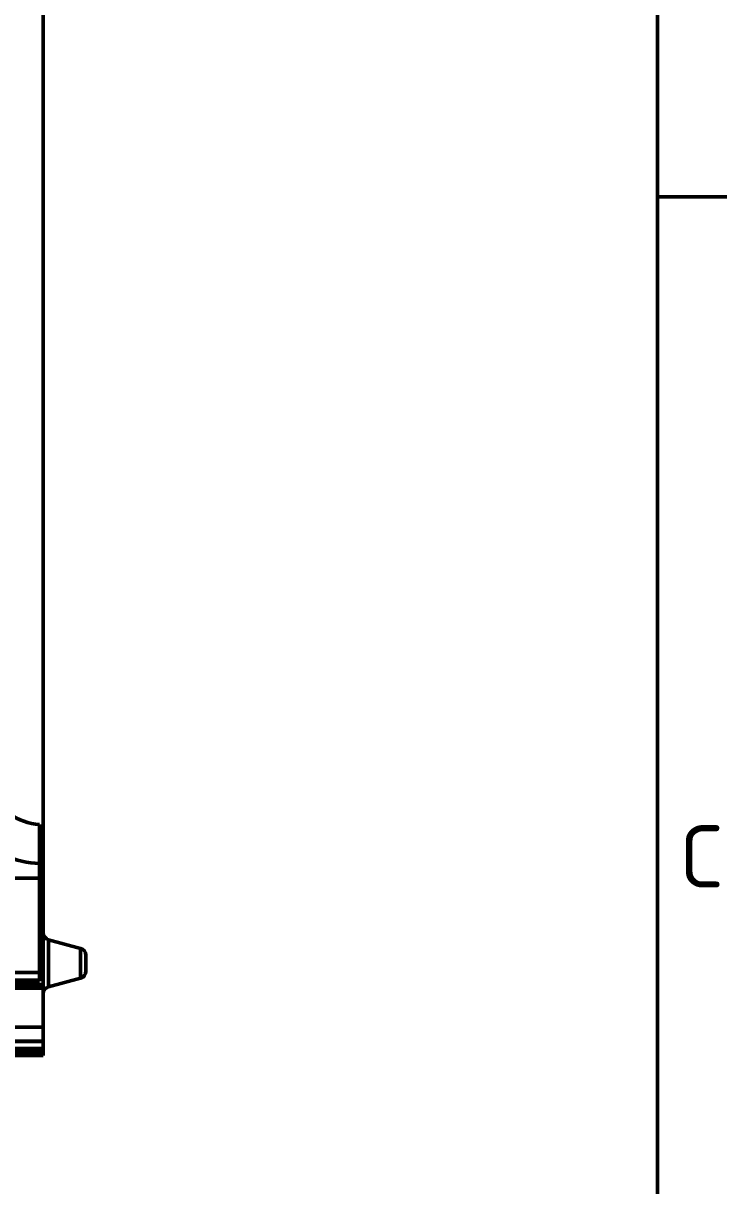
# Model space of a CAD drawing. Header units: millimetres. Extents: x 0 to 2774, y -40 to 1485.
# Drawn here: x 1963.2 to 2062.2, y 417.7 to 581.3 of the extents above; entities that cross this region are included whole.
import ezdxf

# ---------------------------------------------------------------- set-up
doc = ezdxf.new("R2010")
doc.units = ezdxf.units.MM
doc.header["$LTSCALE"] = 2.5
doc.layers.get('0').update_dxf_attribs({"lineweight": 50})
for name, color, linetype, lineweight in [('Rahmen (ISO)', 7, 'Continuous', 50), ('Sichtbar (ISO)', 7, 'Continuous', 50), ('Sichtbar schmal (ISO)', 7, 'Continuous', 50)]:
    doc.layers.add(name, color=color, linetype=linetype, lineweight=lineweight)
doc.styles.add('Notiztext (DIN)', font='isocpeur.ttf')

# ---------------------------------------------------------------- blocks, each defined once
blk = doc.blocks.new('Ränder Standardrahmen')
at = {"layer": 'Rahmen (ISO)'}
blk.add_line((821, 222.75), (824.9, 222.75), dxfattribs=at)
at = {"layer": 'Rahmen (ISO)', "flags": 128}
blk.add_lwpolyline([(20, 20), (20, 574), (821, 574), (821, 20), (20, 20)], dxfattribs=at)
at = {"layer": 'Rahmen (ISO)', "insert": (822.228, 183.875), "char_height": 3.5, "attachment_point": 7, "style": 'Notiztext (DIN)'}
blk.add_mtext('C', dxfattribs=at)

msp = doc.modelspace()

# ---------------------------------------------------------------- linework, layer by layer
at = {"layer": 'Sichtbar (ISO)'}
for p, q in [((1965.988, 676.016), (1965.988, 460.016)), ((1965.488, 468.531), (1965.488, 463.048)), ((1965.488, 463.048), (1965.488, 461.016)), ((1950.42, 461.016), (1965.488, 461.016)), ((1965.488, 461.016), (1965.488, 447.732)), ((1965.988, 460.016), (1965.488, 460.059)), ((1965.988, 459.534), (1965.988, 460.016)), ((1965.988, 459.534), (1965.488, 459.578)), ((1965.988, 459.534), (1965.988, 459.032)), ((1965.988, 446.016), (1965.988, 459.032)), ((1966.729, 452.317), (1971.247, 451.106)), ((1971.988, 450.141), (1971.988, 447.891)), ((1965.488, 446.661), (1965.488, 447.732)), ((1966.729, 445.714), (1971.247, 446.925)), ((1965.988, 446.016), (1927.251, 446.016)), ((1965.488, 446.516), (1930.083, 446.516)), ((1965.488, 446.661), (1965.488, 446.516)), ((1965.988, 446.016), (1965.988, 445.516)), ((1965.988, 440.016), (1965.988, 445.516)), ((1465.988, 440.016), (1965.988, 440.016)), ((1965.988, 438.041), (1965.988, 440.016)), ((1465.988, 438.016), (1965.988, 438.016)), ((1965.988, 438.041), (1965.988, 438.016)), ((1965.988, 437.016), (1965.988, 438.016)), ((1965.988, 436.516), (1965.988, 437.016)), ((1465.988, 436.016), (1965.988, 436.016)), ((1965.988, 436.516), (1965.988, 436.016))]:
    msp.add_line(p, q, dxfattribs=at)
for centre, radius, start, end in [((1965.988, 476.516), 8, 233.61332, 266.41668), ((1966.988, 453.283), 1, 180, 255), ((1970.988, 450.141), 1, 0, 75), ((1970.988, 447.891), 1, 285, 0), ((1966.988, 444.748), 1, 105, 180)]:
    msp.add_arc(centre, radius, start, end, dxfattribs=at)
at = {"layer": 'Sichtbar schmal (ISO)'}
for p, q in [((1965.488, 459.076), (1965.988, 459.032)), ((1966.729, 452.317), (1966.729, 445.714)), ((1971.247, 446.925), (1971.247, 451.106)), ((1965.488, 447.732), (1958.077, 447.732)), ((1465.988, 445.516), (1965.988, 445.516)), ((1965.488, 446.661), (1930.194, 446.661)), ((1965.988, 438.041), (1465.988, 438.041)), ((1465.988, 437.016), (1965.988, 437.016)), ((1965.988, 436.516), (1465.988, 436.516))]:
    msp.add_line(p, q, dxfattribs=at)
msp.add_arc((1965.988, 476.516), 13.477, 225.18149, 267.87386, dxfattribs=at)

# ---------------------------------------------------------------- block references
at = {"xscale": 2.5, "yscale": 2.5, "zscale": 2.5}
msp.add_blockref('Ränder Standardrahmen', (0, 0), dxfattribs=at)

doc.saveas('drawing.dxf')
